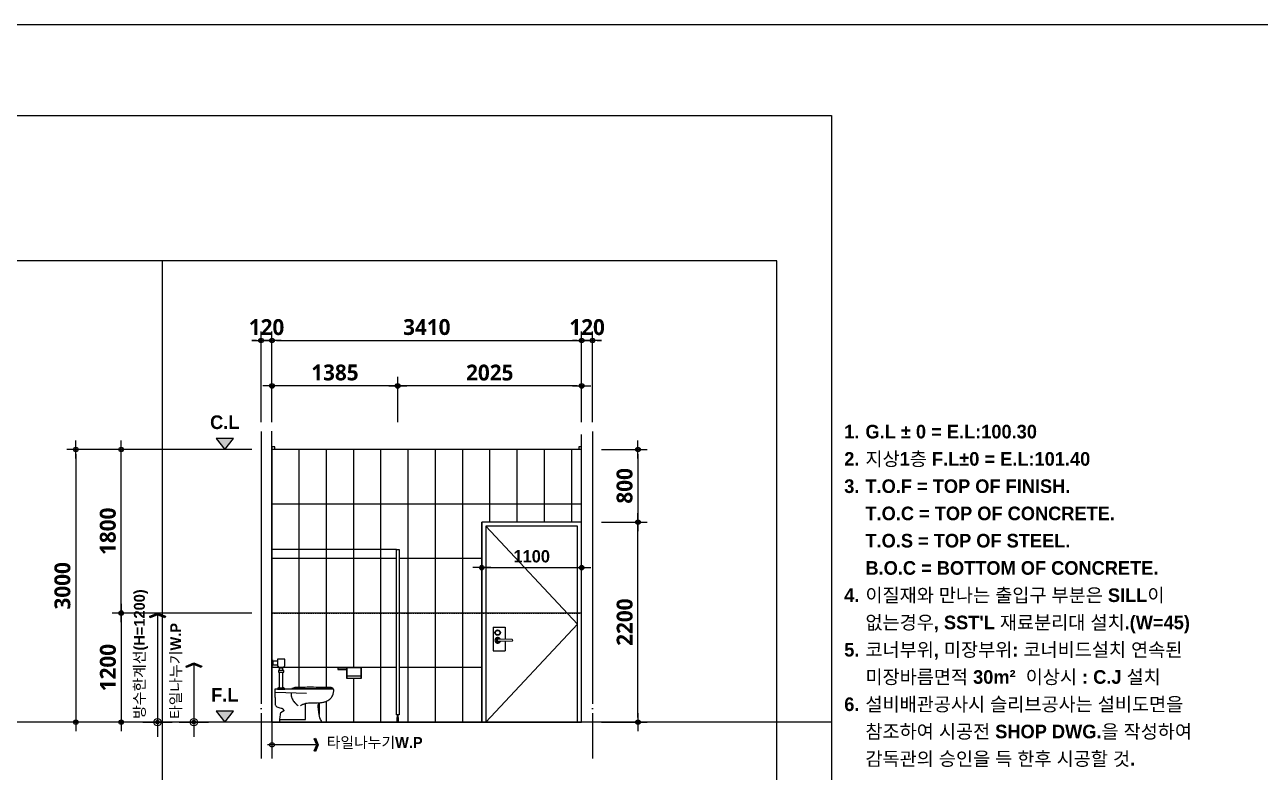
# Model space of a CAD drawing. Header units: millimetres. Extents: x 0 to 336000, y 0 to 30768.
# Drawn here: x 195617 to 209223, y 21473 to 29700 of the extents above; entities that cross this region are included whole.
import ezdxf
from ezdxf.enums import TextEntityAlignment as Align

# ---------------------------------------------------------------- set-up
doc = ezdxf.new("R2010")
doc.units = ezdxf.units.MM
doc.header["$LTSCALE"] = 50
doc.linetypes.add('CEN', pattern=[62, 60, -1, 0, -1])
doc.linetypes.add('HID', pattern=[0.5, 0.25, -0.25])
doc.layers.get('Defpoints').update_dxf_attribs({"color": 153})
for name, color, linetype in [('A-ANNO-DIM', 4, 'Continuous'), ('A-ANNO-GRA1', 7, 'Continuous'), ('A-ANNO-SYMB', 7, 'Continuous'), ('A-ANNO-TEXT1', 7, 'Continuous'), ('A-ANNO-TITL', 7, 'Continuous'), ('A-CEN', 1, 'CEN'), ('A-FLOR-TOIL-ELE1', 3, 'Continuous'), ('A-FLOR-TOIL-ELE2', 4, 'Continuous'), ('A-FLOR-TOIL-TILE', 8, 'Continuous'), ('A-ST-AXIS-DIM', 7, 'Continuous'), ('CEN', 1, 'Continuous'), ('DIM', 7, 'Continuous'), ('DOOR', 4, 'Continuous'), ('ELE2', 3, 'Continuous'), ('HID', 7, 'HID'), ('WIN', 6, 'Continuous')]:
    doc.layers.add(name, color=color, linetype=linetype)
doc.layers.add('G(그리드1)', color=185, linetype='Continuous', plot=False)
doc.layers.add('G(그리드2)', color=235, linetype='Continuous', plot=False)
doc.styles.add('2020음성 1차', font='나눔고딕Bold.ttf')
doc.styles.add('SH_진천_나눔', font='')
doc.styles.get('SH_진천_나눔').set_extended_font_data('NanumGothic', bold=True)
doc.dimstyles.new('SHP 50', dxfattribs={"dimscale": 50, "dimtxt": 3.5, "dimasz": 1, "dimexe": 2, "dimexo": 2, "dimgap": 1, "dimtad": 1, "dimdec": 0, "dimzin": 0, "dimdsep": 46, "dimtxsty": 'SH_진천_나눔', "dimblk": 'DIMDOT', "dimcen": 0.09, "dimclrd": 256, "dimclre": 256, "dimclrt": 3, "dimadec": 0, "dimazin": 1, "dimtfac": 1, "dimtdec": 0, "dimtix": 1, "dimtmove": 2, "dimatfit": 0, "dimldrblk": 'DIMDOT', "dimfxl": 1, "dimtolj": 1, "dimtzin": 0, "dimlwd": -1, "dimlwe": -1, "dimarcsym": 0})
doc.dimstyles.new('SHP 50내부', dxfattribs={"dimscale": 50, "dimtxt": 2.7, "dimasz": 1, "dimexe": 2, "dimexo": 2, "dimgap": 1, "dimtad": 1, "dimdec": 0, "dimzin": 0, "dimdsep": 46, "dimtxsty": '2020음성 1차', "dimblk": 'DIMDOT', "dimcen": 0.09, "dimclrd": 256, "dimclre": 256, "dimclrt": 3, "dimadec": 0, "dimazin": 1, "dimtfac": 1, "dimtdec": 0, "dimtix": 1, "dimtmove": 2, "dimatfit": 0, "dimldrblk": 'DIMDOT', "dimfxl": 1, "dimtolj": 1, "dimtzin": 0, "dimlwd": -1, "dimlwe": -1, "dimarcsym": 0})

# ---------------------------------------------------------------- blocks, each defined once
blk = doc.blocks.new('DIMDOT')
at = {"color": 0}
blk.add_line((-2, 0), (2, 0), dxfattribs=at)
for radius in [0.5, 0.25]:
    blk.add_circle((0, 0), radius, dxfattribs=at)
blk = doc.blocks.new('*D21770')
at = {"layer": 'A-ST-AXIS-DIM'}
for p, q in [((198220, 25325), (198220, 26325)), ((198340, 25325), (198340, 26325)), ((198170, 26225), (198120, 26225)), ((198340, 26225), (198220, 26225)), ((198390, 26225), (198440, 26225))]:
    blk.add_line(p, q, dxfattribs=at)
at = {"layer": 'Defpoints', "color": 0}
for p in [(198220, 26225), (198220, 25225), (198340, 25225)]:
    blk.add_point(p, dxfattribs=at)
at = {"layer": 'A-ST-AXIS-DIM', "linetype": 'ByBlock', "xscale": 50, "yscale": 50, "zscale": 50}
blk.add_blockref('DIMDOT', (198220, 26225), dxfattribs=at)
at = {"layer": 'A-ST-AXIS-DIM', "linetype": 'ByBlock', "xscale": 50, "yscale": 50, "zscale": 50, "rotation": 180}
blk.add_blockref('DIMDOT', (198340, 26225), dxfattribs=at)
at = {"layer": 'A-ST-AXIS-DIM', "color": 3, "insert": (198280, 26371), "char_height": 175, "attachment_point": 5, "style": 'SH_진천_나눔'}
blk.add_mtext('\\A1;120', dxfattribs=at)
blk = doc.blocks.new('*D21771')
at = {"layer": 'A-ST-AXIS-DIM'}
for p, q in [((198340, 25325), (198340, 26325)), ((201750, 25325), (201750, 26325)), ((198390, 26225), (201700, 26225))]:
    blk.add_line(p, q, dxfattribs=at)
at = {"layer": 'Defpoints', "color": 0}
for p in [(201750, 26225), (198340, 25225), (201750, 25225)]:
    blk.add_point(p, dxfattribs=at)
at = {"layer": 'A-ST-AXIS-DIM', "linetype": 'ByBlock', "xscale": 50, "yscale": 50, "zscale": 50, "rotation": 180}
blk.add_blockref('DIMDOT', (198340, 26225), dxfattribs=at)
at = {"layer": 'A-ST-AXIS-DIM', "linetype": 'ByBlock', "xscale": 50, "yscale": 50, "zscale": 50}
blk.add_blockref('DIMDOT', (201750, 26225), dxfattribs=at)
at = {"layer": 'A-ST-AXIS-DIM', "color": 3, "insert": (200045, 26372), "char_height": 175, "attachment_point": 5, "style": 'SH_진천_나눔'}
blk.add_mtext('\\A1;3410', dxfattribs=at)
blk = doc.blocks.new('*D21772')
at = {"layer": 'A-ST-AXIS-DIM'}
for p, q in [((201750, 25325), (201750, 26325)), ((201870, 25325), (201870, 26325)), ((201700, 26225), (201650, 26225)), ((201750, 26225), (201870, 26225)), ((201920, 26225), (201970, 26225))]:
    blk.add_line(p, q, dxfattribs=at)
at = {"layer": 'Defpoints', "color": 0}
for p in [(201870, 26225), (201750, 25225), (201870, 25225)]:
    blk.add_point(p, dxfattribs=at)
at = {"layer": 'A-ST-AXIS-DIM', "linetype": 'ByBlock', "xscale": 50, "yscale": 50, "zscale": 50}
blk.add_blockref('DIMDOT', (201750, 26225), dxfattribs=at)
at = {"layer": 'A-ST-AXIS-DIM', "linetype": 'ByBlock', "xscale": 50, "yscale": 50, "zscale": 50, "rotation": 180}
blk.add_blockref('DIMDOT', (201870, 26225), dxfattribs=at)
at = {"layer": 'A-ST-AXIS-DIM', "color": 3, "insert": (201810, 26371), "char_height": 175, "attachment_point": 5, "style": 'SH_진천_나눔'}
blk.add_mtext('\\A1;120', dxfattribs=at)
blk = doc.blocks.new('*D21773')
at = {"layer": 'A-ST-AXIS-DIM'}
for p, q in [((198120, 25025), (196080, 25025)), ((196180, 24975), (196180, 22075)), ((198120, 22025), (196080, 22025))]:
    blk.add_line(p, q, dxfattribs=at)
at = {"layer": 'Defpoints', "color": 0}
for p in [(198220, 25025), (196180, 22025), (198220, 22025)]:
    blk.add_point(p, dxfattribs=at)
at = {"layer": 'A-ST-AXIS-DIM', "linetype": 'ByBlock', "xscale": 50, "yscale": 50, "zscale": 50}
for p, rotation in [((196180, 25025), 90), ((196180, 22025), 270)]:
    blk.add_blockref('DIMDOT', p, dxfattribs=dict(at, rotation=rotation))
at = {"layer": 'A-ST-AXIS-DIM', "color": 3, "insert": (196033, 23525), "char_height": 175, "attachment_point": 5, "rotation": 90, "style": 'SH_진천_나눔'}
blk.add_mtext('\\A1;3000', dxfattribs=at)
blk = doc.blocks.new('*D21774')
at = {"layer": 'A-ST-AXIS-DIM'}
for p, q in [((198120, 25025), (196580, 25025)), ((196680, 23275), (196680, 24975)), ((198120, 23225), (196580, 23225))]:
    blk.add_line(p, q, dxfattribs=at)
at = {"layer": 'Defpoints', "color": 0}
for p in [(196680, 25025), (198220, 25025), (198220, 23225)]:
    blk.add_point(p, dxfattribs=at)
at = {"layer": 'A-ST-AXIS-DIM', "linetype": 'ByBlock', "xscale": 50, "yscale": 50, "zscale": 50}
for p, rotation in [((196680, 25025), 90), ((196680, 23225), 270)]:
    blk.add_blockref('DIMDOT', p, dxfattribs=dict(at, rotation=rotation))
at = {"layer": 'A-ST-AXIS-DIM', "color": 3, "insert": (196533, 24125), "char_height": 175, "attachment_point": 5, "rotation": 90, "style": 'SH_진천_나눔'}
blk.add_mtext('\\A1;1800', dxfattribs=at)
blk = doc.blocks.new('*D21775')
at = {"layer": 'A-ST-AXIS-DIM'}
for p, q in [((198120, 23225), (196580, 23225)), ((196680, 23175), (196680, 22075)), ((198120, 22025), (196580, 22025))]:
    blk.add_line(p, q, dxfattribs=at)
at = {"layer": 'Defpoints', "color": 0}
for p in [(198220, 23225), (196680, 22025), (198220, 22025)]:
    blk.add_point(p, dxfattribs=at)
at = {"layer": 'A-ST-AXIS-DIM', "linetype": 'ByBlock', "xscale": 50, "yscale": 50, "zscale": 50}
for p, rotation in [((196680, 23225), 90), ((196680, 22025), 270)]:
    blk.add_blockref('DIMDOT', p, dxfattribs=dict(at, rotation=rotation))
at = {"layer": 'A-ST-AXIS-DIM', "color": 3, "insert": (196534, 22625), "char_height": 175, "attachment_point": 5, "rotation": 90, "style": 'SH_진천_나눔'}
blk.add_mtext('\\A1;1200', dxfattribs=at)
blk = doc.blocks.new('*D21776')
at = {"layer": 'A-ST-AXIS-DIM'}
for p, q in [((201970, 24225), (202470, 24225)), ((202370, 22075), (202370, 24175)), ((201970, 22025), (202470, 22025))]:
    blk.add_line(p, q, dxfattribs=at)
at = {"layer": 'Defpoints', "color": 0}
for p in [(201870, 24225), (202370, 24225), (201870, 22025)]:
    blk.add_point(p, dxfattribs=at)
at = {"layer": 'A-ST-AXIS-DIM', "linetype": 'ByBlock', "xscale": 50, "yscale": 50, "zscale": 50}
for p, rotation in [((202370, 24225), 90), ((202370, 22025), 270)]:
    blk.add_blockref('DIMDOT', p, dxfattribs=dict(at, rotation=rotation))
at = {"layer": 'A-ST-AXIS-DIM', "color": 3, "insert": (202224, 23125), "char_height": 175, "attachment_point": 5, "rotation": 90, "style": 'SH_진천_나눔'}
blk.add_mtext('\\A1;2200', dxfattribs=at)
blk = doc.blocks.new('*D21777')
at = {"layer": 'A-ST-AXIS-DIM'}
for p, q in [((201970, 25025), (202470, 25025)), ((202370, 24975), (202370, 24275)), ((201970, 24225), (202470, 24225))]:
    blk.add_line(p, q, dxfattribs=at)
at = {"layer": 'Defpoints', "color": 0}
for p in [(201870, 25025), (201870, 24225), (202370, 24225)]:
    blk.add_point(p, dxfattribs=at)
at = {"layer": 'A-ST-AXIS-DIM', "linetype": 'ByBlock', "xscale": 50, "yscale": 50, "zscale": 50}
for p, rotation in [((202370, 25025), 90), ((202370, 24225), 270)]:
    blk.add_blockref('DIMDOT', p, dxfattribs=dict(at, rotation=rotation))
at = {"layer": 'A-ST-AXIS-DIM', "color": 3, "insert": (202223, 24625), "char_height": 175, "attachment_point": 5, "rotation": 90, "style": 'SH_진천_나눔'}
blk.add_mtext('\\A1;800', dxfattribs=at)
blk = doc.blocks.new('*D21778')
at = {"layer": 'A-ST-AXIS-DIM'}
for p, q in [((198340, 25325), (198340, 25825)), ((199675, 25725), (198390, 25725)), ((199725, 25325), (199725, 25825))]:
    blk.add_line(p, q, dxfattribs=at)
at = {"layer": 'Defpoints', "color": 0}
for p in [(198340, 25725), (198340, 25225), (199725, 25225)]:
    blk.add_point(p, dxfattribs=at)
at = {"layer": 'A-ST-AXIS-DIM', "linetype": 'ByBlock', "xscale": 50, "yscale": 50, "zscale": 50, "rotation": 180}
blk.add_blockref('DIMDOT', (198340, 25725), dxfattribs=at)
at = {"layer": 'A-ST-AXIS-DIM', "linetype": 'ByBlock', "xscale": 50, "yscale": 50, "zscale": 50}
blk.add_blockref('DIMDOT', (199725, 25725), dxfattribs=at)
at = {"layer": 'A-ST-AXIS-DIM', "color": 3, "insert": (199033, 25872), "char_height": 175, "attachment_point": 5, "style": 'SH_진천_나눔'}
blk.add_mtext('\\A1;1385', dxfattribs=at)
blk = doc.blocks.new('*D21779')
at = {"layer": 'A-ST-AXIS-DIM'}
for p, q in [((199725, 25325), (199725, 25825)), ((201700, 25725), (199775, 25725)), ((201750, 25325), (201750, 25825))]:
    blk.add_line(p, q, dxfattribs=at)
at = {"layer": 'Defpoints', "color": 0}
for p in [(199725, 25725), (199725, 25225), (201750, 25225)]:
    blk.add_point(p, dxfattribs=at)
at = {"layer": 'A-ST-AXIS-DIM', "linetype": 'ByBlock', "xscale": 50, "yscale": 50, "zscale": 50, "rotation": 180}
blk.add_blockref('DIMDOT', (199725, 25725), dxfattribs=at)
at = {"layer": 'A-ST-AXIS-DIM', "linetype": 'ByBlock', "xscale": 50, "yscale": 50, "zscale": 50}
blk.add_blockref('DIMDOT', (201750, 25725), dxfattribs=at)
at = {"layer": 'A-ST-AXIS-DIM', "color": 3, "insert": (200738, 25871), "char_height": 175, "attachment_point": 5, "style": 'SH_진천_나눔'}
blk.add_mtext('\\A1;2025', dxfattribs=at)
blk = doc.blocks.new('ARROWX')
blk.add_lwpolyline([(-0.2, -0.5), (-0.293, -0.463), (-0.108, 0), (-0.293, 0.463), (-0.2, 0.5), (0, 0)], close=True)
for points in [[(-0.2, 0.5), (-0.293, 0.463), (0, 0), (-0.108, 0)], [(0, 0), (-0.108, 0), (-0.2, -0.5), (-0.293, -0.463)]]:
    blk.add_solid(points)
blk = doc.blocks.new('Z_DOT')
at = {"layer": 'DIM', "color": 0}
for p, q in [((0, -3), (0, 3)), ((-3, 0), (3, 0))]:
    blk.add_line(p, q, dxfattribs=at)
for radius in [0.75, 0.375]:
    blk.add_circle((0, 0), radius, dxfattribs=at)
blk = doc.blocks.new('*D21780')
at = {"layer": 'A-ANNO-DIM'}
for p, q in [((200650, 23625), (200650, 23825)), ((201750, 23625), (201750, 23825)), ((200700, 23725), (201700, 23725))]:
    blk.add_line(p, q, dxfattribs=at)
at = {"layer": 'Defpoints', "color": 0}
for p in [(201750, 23725), (200650, 23525), (201750, 23525)]:
    blk.add_point(p, dxfattribs=at)
at = {"layer": 'A-ANNO-DIM', "linetype": 'ByBlock', "xscale": 50, "yscale": 50, "zscale": 50, "rotation": 180}
blk.add_blockref('DIMDOT', (200650, 23725), dxfattribs=at)
at = {"layer": 'A-ANNO-DIM', "linetype": 'ByBlock', "xscale": 50, "yscale": 50, "zscale": 50}
blk.add_blockref('DIMDOT', (201750, 23725), dxfattribs=at)
at = {"layer": 'A-ANNO-DIM', "color": 3, "insert": (201200, 23849), "char_height": 135, "attachment_point": 5, "style": '2020음성 1차'}
blk.add_mtext('\\A1;1100', dxfattribs=at)
blk = doc.blocks.new('_CIDOTB')
at = {"color": 0, "linetype": 'ByBlock'}
blk.add_line((2, 0), (-1, 0), dxfattribs=at)
blk.add_circle((0, 0), 0.5, dxfattribs=at)

msp = doc.modelspace()

# ---------------------------------------------------------------- hatches: boundary and pattern name
at = {"layer": 'A-ANNO-SYMB', "transparency": 33554687}
h = msp.add_hatch(color=256, dxfattribs=at)
h.dxf.hatch_style = 1
h.paths.add_polyline_path([(197915.5, 25145.5), (197724.5, 25145.5), (197820, 25025)])
h = msp.add_hatch(color=256, dxfattribs=at)
h.dxf.hatch_style = 1
h.paths.add_polyline_path([(197915.5, 22145.5), (197724.5, 22145.5), (197820, 22025)])

# ---------------------------------------------------------------- linework, layer by layer
for p, q in [((198340, 22025), (198340, 25226.1)), ((201750, 22025), (201750, 25189.2))]:
    msp.add_line(p, q)
at = {"layer": 'A-ANNO-GRA1'}
msp.add_lwpolyline([(169625.2, 27100), (169625.2, 1600), (203900, 1600), (203900, 27100)], close=True, dxfattribs=at)
at = {"layer": 'A-ANNO-SYMB'}
for p, q in [((197080, 23206.4), (197080, 22126.4)), ((197480, 22650.4), (197480, 22187)), ((198826.1, 21775), (198440, 21775))]:
    msp.add_line(p, q, dxfattribs=at)
at = {"layer": 'A-ANNO-SYMB', "transparency": 33554687}
for points in [[(197915.5, 25145.5), (197724.5, 25145.5), (197820, 25025)], [(197915.5, 22145.5), (197724.5, 22145.5), (197820, 22025)]]:
    msp.add_lwpolyline(points, close=True, dxfattribs=at)
at = {"layer": 'A-CEN'}
for p, q in [((198220, 25225), (198220, 21625)), ((201870, 25225), (201870, 21625))]:
    msp.add_line(p, q, dxfattribs=at)
at = {"layer": 'A-FLOR-TOIL-ELE1'}
msp.add_lwpolyline([(200650, 22025), (201750, 22025), (201750, 24225), (200650, 24225)], close=True, dxfattribs=at)
at = {"layer": 'A-FLOR-TOIL-ELE2'}
for p, q in [((200775.2, 23070.8), (200775.2, 22809)), ((200775.2, 23070.8), (200906.1, 23070.8)), ((200906.1, 23070.8), (200906.1, 22935.2)), ((200983.5, 22932.9), (200826.4, 22937.6)), ((200983.5, 22917.1), (200826.4, 22912.4)), ((200906.1, 22914.8), (200906.1, 22809)), ((200775.2, 22809), (200906.1, 22809)), ((198350, 22694.1), (198350, 22654.1)), ((198400, 22694.1), (198400, 22654.1)), ((198420, 22624.1), (198460, 22624.1)), ((198460, 22594.1), (198420, 22594.1)), ((199065, 22624.1), (199065, 22604.1)), ((199065, 22624.1), (199165, 22624.1)), ((199065, 22604.1), (199165, 22604.1)), ((199321, 22624.1), (199165, 22624.1)), ((199165, 22624.1), (199165, 22574.1)), ((199165, 22624.1), (199165, 22504.1)), ((199165, 22504.1), (199165, 22624.1)), ((199321, 22624.1), (199321, 22504.1)), ((199321, 22504.1), (199321, 22624.1)), ((198420, 22574.1), (198460, 22574.1)), ((199321, 22529.1), (199165, 22529.1)), ((199321, 22504.1), (199165, 22504.1)), ((199321, 22524.1), (199321, 22504.1)), ((198380, 22354.1), (198720, 22344.1)), ((198410, 22399.1), (198470, 22399.1)), ((198420, 22404.1), (198460, 22404.1)), ((198710, 22054.1), (198710, 22224.1)), ((198860, 22234.8), (198860, 22109.1)), ((198425, 22054.1), (198710, 22054.1))]:
    msp.add_line(p, q, dxfattribs=at)
for points in [[(201750, 22025), (201705, 22025), (201705, 24180), (200695.1, 24180), (200695, 22025)], [(198400, 22389.1), (198480, 22389.1)]]:
    msp.add_lwpolyline(points, dxfattribs=at)
for points in [[(199740, 22105), (199710, 22105), (199710, 23925), (199740, 23925)], [(199720, 22075), (199730, 22075), (199730, 22105), (199720, 22105)]]:
    msp.add_lwpolyline(points, close=True, dxfattribs=at)
for points in [[(198425, 22024.1), (198875, 22024.1, 0.5766821), (198883.5, 22038.8, -0.0999378), (198860, 22109.1), (198850, 22194.1, -0.0164649), (198849.7, 22203.8, -0.0154745), (198850, 22214.1, -0.0650559), (198851.1, 22219.6, -0.0347128), (198855, 22229.1, -0.1313089), (198859.9, 22234.7, -0.0884774), (198870, 22239.1, 0.0055303), (198912.8, 22246.4, 0.0191673), (198925, 22249.1, 0.0518299), (198941.2, 22255.2, 0.032539), (198965, 22269.1, 0.0479468), (198986.9, 22287.2, 0.0636254), (199000, 22304.1, 0.0315973), (199009.4, 22322.8, 0.0383776), (199015, 22339.1, 0.0135161), (199018.1, 22352.7, 0.0163211), (199020, 22364.1, 0.0330412), (199020.6, 22372.6, 0.0426563), (199020, 22379.1, 0.1549414), (199016.1, 22386.6, 0.1989124), (199010, 22389.1), (198755, 22389.1), (198480, 22389.1), (198475, 22399.1), (198470, 22399.1), (198470, 22404.1), (198460, 22404.1), (198460, 22574.1), (198470, 22574.1), (198470, 22594.1), (198460, 22594.1), (198460, 22624.1), (198480, 22644.1), (198480, 22719.1), (198400, 22719.1), (198400, 22694.1), (198350, 22694.1), (198350, 22704.1), (198340, 22709.1)], [(198340, 22639.1), (198350, 22649.1), (198350, 22654.1), (198400, 22654.1), (198400, 22644.1), (198420, 22624.1), (198420, 22594.1), (198410, 22594.1), (198410, 22574.1), (198420, 22574.1), (198420, 22404.1), (198410, 22404.1), (198410, 22399.1), (198405, 22399.1), (198400, 22389.1), (198370, 22389.1), (198370, 22329.1), (198370, 22299.1, 0.4142136), (198372.5, 22296.6, -0.4142136), (198375, 22294.1), (198375, 22259.1), (198375, 22224.1, 0.0954146), (198377.7, 22209.9, 0.1061955), (198385, 22199.1, 0.0760075), (198392.4, 22193.9, 0.0280162), (198415, 22184.1, 0.0760763), (198441.2, 22178.8, -0.1407596), (198455, 22174.1, -0.0445652), (198459.9, 22170.1, -0.0360624), (198465, 22164.1, -0.04442), (198468.9, 22157.8, -0.0885716), (198470, 22154.1, -0.1444756), (198469, 22148.7, -0.1305202), (198465, 22144.1), (198450, 22134.1), (198435, 22124.1, 0.1667819), (198433.5, 22122.2, 0.0297034), (198430, 22109.1, 0.0152699), (198428.7, 22101.9, 0.0039741), (198425, 22074.1, 0.0315106), (198422, 22027.1, 0.4142136), (198425, 22024.1)], [(198550, 22349.1, -0.0105575), (198549.8, 22339.3, -0.020332), (198550, 22334.1, -0.0151462), (198552.4, 22312.4, -0.0245814), (198555, 22299.1, -0.0559194), (198561.1, 22282.6, -0.0359211), (198575, 22259.1, -0.0278972), (198587.9, 22242.6, -0.0181769), (198610, 22219.1, -0.0339544), (198616.2, 22213.8, -0.0166436), (198630, 22204.1)], [(198870, 22239.1, -0.0497367), (198758.5, 22232.6, 0.0871938), (198695, 22224.1, 0.0184175), (198683.3, 22220, 0.015676), (198670, 22214.1, 0.0362152), (198664.3, 22210.9, 0.0207883), (198655, 22204.1)]]:
    msp.add_lwpolyline(points, format="xyb", dxfattribs=at)
for points in [[(198560, 22394.1), (198795, 22394.1), (199015, 22394.1, -0.6681786), (199015.2, 22394.7, -0.0416159), (199010, 22399.1, -0.145358), (198991.8, 22405.4, -0.0123166), (198770, 22409.1, -0.0048499), (198601.4, 22406.2, -0.0495317), (198585, 22404.1, -0.0388998), (198559.6, 22396.2, -0.8257928)], [(199725, 22025), (199735, 22025), (199735, 22070, 0.4142136), (199730, 22075), (199720, 22075, 0.4142136), (199715, 22070), (199715, 22025)]]:
    msp.add_lwpolyline(points, format="xyb", close=True, dxfattribs=at)
for radius in [29.9, 24.7]:
    msp.add_circle((200824.9, 23010.1), radius, dxfattribs=at)
for centre, radius, start, end in [((200826.4, 22925), 31.4, 21.84858, 338.15142), ((200826.4, 22925), 20.4, 36.2414, 323.7586), ((200832.6, 22925), 14, 115.98923, 244.01077), ((200983.5, 22925), 7.85, 270, 90)]:
    msp.add_arc(centre, radius, start, end, dxfattribs=at)
at = {"layer": 'A-FLOR-TOIL-TILE'}
for p, q in [((201750, 25025), (198340, 25025)), ((198640, 22394.1), (198640, 25025)), ((198940, 22405.3), (198940, 25025)), ((199240, 22624.1), (199240, 25025)), ((199540, 22025), (199540, 25025)), ((199840, 22025), (199840, 25025)), ((200140, 22025), (200140, 25025)), ((200440, 22025), (200440, 25025)), ((200740, 24225), (200740, 25025)), ((201040, 24225), (201040, 25025)), ((201340, 24225), (201340, 25025)), ((201640, 24225), (201640, 25025)), ((201750, 24425), (198340, 24425)), ((199710, 23825), (198340, 23825)), ((200650, 23825), (199740, 23825)), ((201750, 23225), (198340, 23225)), ((199710, 22625), (198340, 22625)), ((200650, 22625), (199740, 22625)), ((199240, 22025), (199240, 22504.1)), ((198940, 22389.1), (198940, 22394.1)), ((198940, 22025), (198940, 22254.6))]:
    msp.add_line(p, q, dxfattribs=at)
at = {"layer": 'CEN'}
msp.add_line((198340, 22025), (198340, 21625), dxfattribs=at)
at = {"layer": 'Defpoints'}
for points in [[(210000, 0), (210000, 29700), (168000, 29700), (168000, 0)], [(169025.2, 28700), (204500, 28700), (204500, 1000), (169025.2, 1000)]]:
    msp.add_lwpolyline(points, close=True, dxfattribs=at)
at = {"layer": 'DOOR'}
for p, q in [((200650, 22025), (200650, 24225)), ((201750, 24225), (200650.1, 24225)), ((201750, 22025), (201750, 24225)), ((200695, 22025), (201705, 22025))]:
    msp.add_line(p, q, dxfattribs=at)
msp.add_lwpolyline([(201750, 22025), (201750, 24225), (200650.1, 24225), (200650, 22025), (200695, 22025)], dxfattribs=at)
at = {"layer": 'ELE2'}
msp.add_lwpolyline([(201750, 25025), (201750, 25055), (201720, 25055), (201720, 25025), (198370, 25025), (198370, 25055), (198340, 25055), (198340, 25025), (198340, 22025), (201750, 22025)], close=True, dxfattribs=at)
at = {"layer": 'G(그리드1)'}
msp.add_line((204500, 22025), (186762.6, 22025), dxfattribs=at)
at = {"layer": 'G(그리드2)'}
msp.add_line((197131.3, 27100), (197131.3, 1000), dxfattribs=at)
at = {"layer": 'HID', "ltscale": 1000}
msp.add_line((199710, 23925), (198340, 23925), dxfattribs=at)
at = {"layer": 'HID'}
msp.add_line((198340, 23225), (201750, 23225), dxfattribs=at)
at = {"layer": 'WIN', "color": 1, "linetype": 'HID', "ltscale": 400}
msp.add_lwpolyline([(200695.1, 24180), (201705.1, 23102.5), (200695.1, 22025)], dxfattribs=at)

# ---------------------------------------------------------------- block references
at = {"layer": 'A-ANNO-SYMB'}
for name, p, xscale, yscale, zscale, rotation in [('ARROWX', (197080, 23225), 172.7999999999884, 172.7999999999884, 172.7999999999884, 90), ('ARROWX', (197480, 22676.2), 172.7999999999884, 172.7999999999884, 172.7999999999884, 90), ('Z_DOT', (197080, 22025), 54, 54, 54, 270), ('Z_DOT', (197480, 22025), 54, 54, 54, 270)]:
    msp.add_blockref(name, p, dxfattribs=dict(at, xscale=xscale, yscale=yscale, zscale=zscale, rotation=rotation))
for name, p, xscale, yscale, zscale in [('_CIDOTB', (198340, 21775), 50, 50, 50), ('ARROWX', (198847.7, 21775), 144, 144, 144)]:
    msp.add_blockref(name, p, dxfattribs=dict(at, xscale=xscale, yscale=yscale, zscale=zscale))

# ---------------------------------------------------------------- texts
at = {"layer": 'A-ANNO-TEXT1', "style": '2020음성 1차'}
for s, p in [('C.L', (197820, 25325.5)), ('F.L', (197820, 22325.5))]:
    msp.add_text(s, height=150, dxfattribs=at).set_placement(p, align=Align.MIDDLE_CENTER)
for s, p in [('방수한계선(H=1200)', (196939.8, 22059.9)), ('타일나누기W.P', (197339.8, 22059.9))]:
    msp.add_text(s, height=120, rotation=90, dxfattribs=at).set_placement(p)
msp.add_text('타일나누기W.P', height=120, dxfattribs=at).set_placement((198942.9, 21801.4), align=Align.MIDDLE_LEFT)
at = {"layer": 'A-ANNO-TITL', "style": '2020음성 1차'}
for s, p in [('1.', (204724.8, 25221.8)), ('2.', (204724.8, 24921.8)), ('3.', (204724.8, 24621.8)), ('4.', (204724.8, 23421.8)), ('5.', (204724.8, 22821.8)), ('6.', (204724.8, 22221.8))]:
    msp.add_text(s, height=150, dxfattribs=at).set_placement(p, align=Align.MIDDLE_CENTER)
for s, p in [('G.L %%P 0 = E.L:100.30', (204874.8, 25221.8)), ('지상1층 F.L%%P0 = E.L:101.40', (204874.8, 24921.8)), ('T.O.F = TOP OF FINISH.', (204874.8, 24621.8)), ('T.O.C = TOP OF CONCRETE.', (204874.8, 24321.8)), ('T.O.S = TOP OF STEEL.', (204874.8, 24021.8)), ('B.O.C = BOTTOM OF CONCRETE.', (204874.8, 23721.8)), ('이질재와 만나는 출입구 부분은 SILL이', (204874.8, 23421.8)), ("없는경우, SST'L 재료분리대 설치.(W=45)", (204874.8, 23121.8)), ('코너부위, 미장부위: 코너비드설치 연속된', (204874.8, 22821.8)), ('미장바름면적 30m²  이상시 : C.J 설치 ', (204874.8, 22521.8)), ('설비배관공사시 슬리브공사는 설비도면을', (204874.8, 22221.8)), ('참조하여 시공전 SHOP DWG.을 작성하여 ', (204874.8, 21921.8)), ('감독관의 승인을 득 한후 시공할 것.', (204874.8, 21621.8))]:
    msp.add_text(s, height=150, dxfattribs=at).set_placement(p, align=Align.MIDDLE_LEFT)

# ---------------------------------------------------------------- dimensions: what is measured, and where the dimension line sits
at = {"layer": 'A-ANNO-DIM'}
dim = msp.add_linear_dim(base=(201750, 23725), p1=(200650, 23525), p2=(201750, 23525), angle=0, dimstyle='SHP 50내부', override={"dimtxsty": '2020음성 1차', "dimldrblk": 'DIMDOT'}, dxfattribs=at)
dim.commit()
dim.dimension.update_dxf_attribs({"geometry": '*D21780', "text_midpoint": (201200, 23849)})
at = {"layer": 'A-ST-AXIS-DIM'}
for base, p1, p2, picture, middle in [((198220, 26225), (198340, 25225), (198220, 25225), '*D21770', (198280, 26371.2)), ((198340, 25725), (199725, 25225), (198340, 25225), '*D21778', (199032.5, 25871.6)), ((199725, 25725), (201750, 25225), (199725, 25225), '*D21779', (200737.5, 25871.4))]:
    dim = msp.add_linear_dim(base=base, p1=p1, p2=p2, dimstyle='SHP 50', override={"dimtxsty": 'SH_진천_나눔', "dimldrblk": 'DIMDOT'}, dxfattribs=at)
    dim.commit()
    dim.dimension.update_dxf_attribs({"geometry": picture, "text_midpoint": middle})
for base, p1, p2, angle, picture, middle in [((201750, 26225), (198340, 25225), (201750, 25225), 180, '*D21771', (200045, 26371.6)), ((201870, 26225), (201750, 25225), (201870, 25225), 180, '*D21772', (201810, 26371.2)), ((196180, 22025), (198220, 25025), (198220, 22025), 270, '*D21773', (196033.4, 23525)), ((196680, 25025), (198220, 23225), (198220, 25025), 90, '*D21774', (196533.4, 24125)), ((202370, 24225), (201870, 25025), (201870, 24225), 270, '*D21777', (202223.4, 24625)), ((202370, 24225), (201870, 22025), (201870, 24225), 90, '*D21776', (202223.8, 23125)), ((196680, 22025), (198220, 23225), (198220, 22025), 270, '*D21775', (196533.8, 22625))]:
    dim = msp.add_linear_dim(base=base, p1=p1, p2=p2, angle=angle, dimstyle='SHP 50', override={"dimtxsty": 'SH_진천_나눔', "dimldrblk": 'DIMDOT'}, dxfattribs=at)
    dim.commit()
    dim.dimension.update_dxf_attribs({"geometry": picture, "text_midpoint": middle})

doc.saveas('drawing.dxf')
